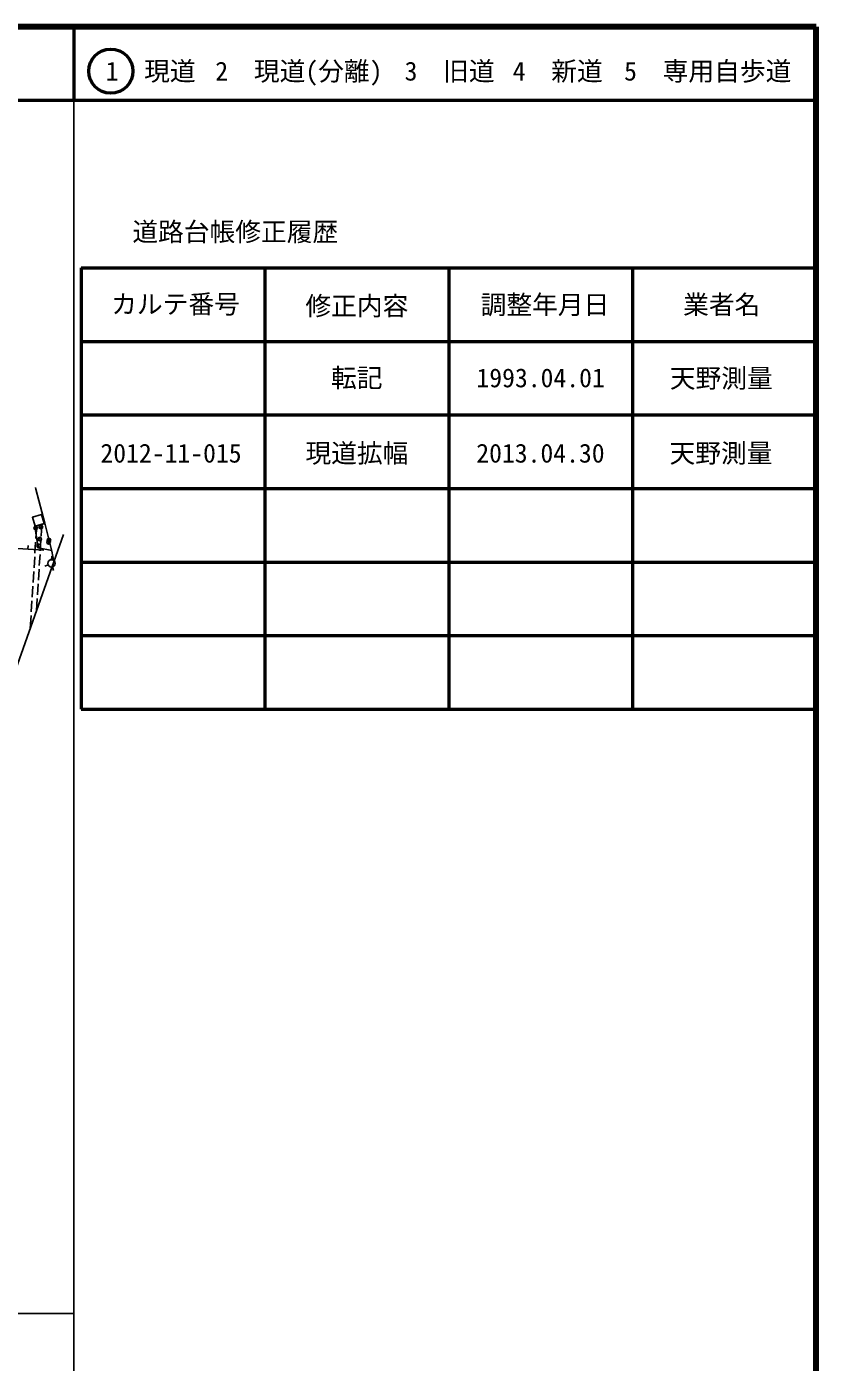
# Model space of a CAD drawing. Units: millimetres, scale not verified. Extents: x 40000 to 680000, y 20000 to 380000.
# Drawn here: x 572597 to 680000, y 198357 to 380000 of the extents above; entities that cross this region are included whole.
import ezdxf
from ezdxf.enums import TextEntityAlignment as Align

# ---------------------------------------------------------------- set-up
doc = ezdxf.new("R2010")
doc.units = ezdxf.units.MM
doc.header["$LTSCALE"] = 1000
doc.header["$PDMODE"] = 32
doc.header["$PDSIZE"] = 500
for name, color, linetype, lineweight in [('M-BGD', 7, 'Continuous', 25), ('M-BMK-OTRS', 5, 'Continuous', 25), ('M-TTL', 2, 'Continuous', 140), ('M-TTL-BAND', 7, 'Continuous', 25), ('M-TTL-FRAM', 2, 'Continuous', 50), ('M-TTL-LINE', 7, 'Continuous', 50)]:
    doc.layers.add(name, color=color, linetype=linetype, lineweight=lineweight)
doc.layers.add('M-TTL-TXT', color=7, linetype='Continuous')
doc.styles.add('ＭＳ ゴシック', font='')
doc.styles.get('ＭＳ ゴシック').set_extended_font_data('MS Gothic')

msp = doc.modelspace()

# ---------------------------------------------------------------- linework, layer by layer
at = {"layer": 'M-BGD'}
for p, q in [((573773, 317352), (573841, 317086)), ((573721, 312047), (575071, 312453)), ((573953, 312135), (573844, 310394)), ((574667, 312340), (574564, 310700)), ((574931, 308801), (558591, 309871)), ((572748, 308944), (572781, 309443)), ((573813, 309895), (573719, 308398)), ((574533, 310201), (574439, 308704)), ((573687, 307899), (573593, 306402)), ((574408, 308205), (574314, 306708)), ((575985, 307513), (575993, 308013)), ((575985, 307513), (575993, 308013)), ((576293, 307242), (576025, 308680)), ((573562, 305903), (573468, 304406)), ((574282, 306209), (574188, 304712)), ((575511, 306834), (575044, 306655)), ((575511, 306834), (575044, 306655)), ((576116, 306533), (576255, 306052)), ((576116, 306533), (576255, 306052)), ((573437, 303907), (573343, 302410)), ((574157, 304213), (574063, 302716)), ((573311, 301911), (573217, 300414)), ((574032, 302217), (573929, 300577)), ((573186, 299915), (573077, 298175))]:
    msp.add_line(p, q, dxfattribs=at)
for points in [[(576025, 308680), (575059, 312486), (573841, 317086)], [(573721, 312047), (574148, 309104), (576008, 308748)]]:
    msp.add_lwpolyline(points, dxfattribs=at)
msp.add_lwpolyline([(574975, 312428), (573734, 312072), (573383, 313293), (574624, 313650)], close=True, dxfattribs=at)
msp.add_circle((575978, 307013), 500, dxfattribs=at)
for p in [(573819, 311819), (574525, 311957), (574238, 309386), (574366, 310309), (575573, 309890), (575614, 310173)]:
    msp.add_point(p, dxfattribs=at)
at = {"layer": 'M-BMK-OTRS'}
msp.add_line((569251, 287388), (577608, 310950), dxfattribs=at)
at = {"layer": 'M-TTL'}
for p, q in [((680000, 380000), (40000, 380000)), ((680000, 20000), (680000, 380000))]:
    msp.add_line(p, q, dxfattribs=at)
at = {"layer": 'M-TTL-BAND'}
for p, q in [((579000, 20000), (579000, 370000)), ((40000, 205000), (579000, 205000))]:
    msp.add_line(p, q, dxfattribs=at)
at = {"layer": 'M-TTL-FRAM'}
for p, q in [((580000, 347197), (580000, 287197)), ((580000, 347197), (680000, 347197)), ((580000, 287197), (680000, 287197))]:
    msp.add_line(p, q, dxfattribs=at)
at = {"layer": 'M-TTL-LINE'}
for p, q in [((579000, 380000), (579000, 370000)), ((40000, 370000), (680000, 370000)), ((605000, 347197), (605000, 287197)), ((630000, 347197), (630000, 287197)), ((655000, 347197), (655000, 287197)), ((580000, 337197), (680000, 337197)), ((580000, 327197), (680000, 327197)), ((580000, 317197), (680000, 317197)), ((580000, 307197), (680000, 307197)), ((580000, 297197), (680000, 297197))]:
    msp.add_line(p, q, dxfattribs=at)
msp.add_circle((584031, 373958), 3000, dxfattribs=at)

# ---------------------------------------------------------------- texts
at = {"layer": 'M-TTL-TXT', "style": 'ＭＳ ゴシック'}
for s, p in [('1\u3000現道', (589448, 373958)), ('2\u3000現道(分離)', (609619, 373958)), ('3\u3000旧道', (630121, 373958)), ('4\u3000新道', (644824, 373958)), ('5\u3000専用自歩道', (665228, 373958)), ('道路台帳修正履歴', (600968, 352113)), ('カルテ番号', (592839, 342277)), ('修正内容', (617509, 342023)), ('調整年月日', (643089, 342197)), ('業者名', (667134, 342197)), ('転記', (617500, 332245)), ('1993.04.01', (642500, 332245)), ('天野測量', (667077, 332189)), ('現道拡幅', (617513, 322000)), ('天野測量', (667039, 322000)), ('2012-11-015', (592225, 322000)), ('2013.04.30', (642478, 322000))]:
    msp.add_text(s, height=2566, dxfattribs=at).set_placement(p, align=Align.MIDDLE_CENTER)

doc.saveas('drawing.dxf')
